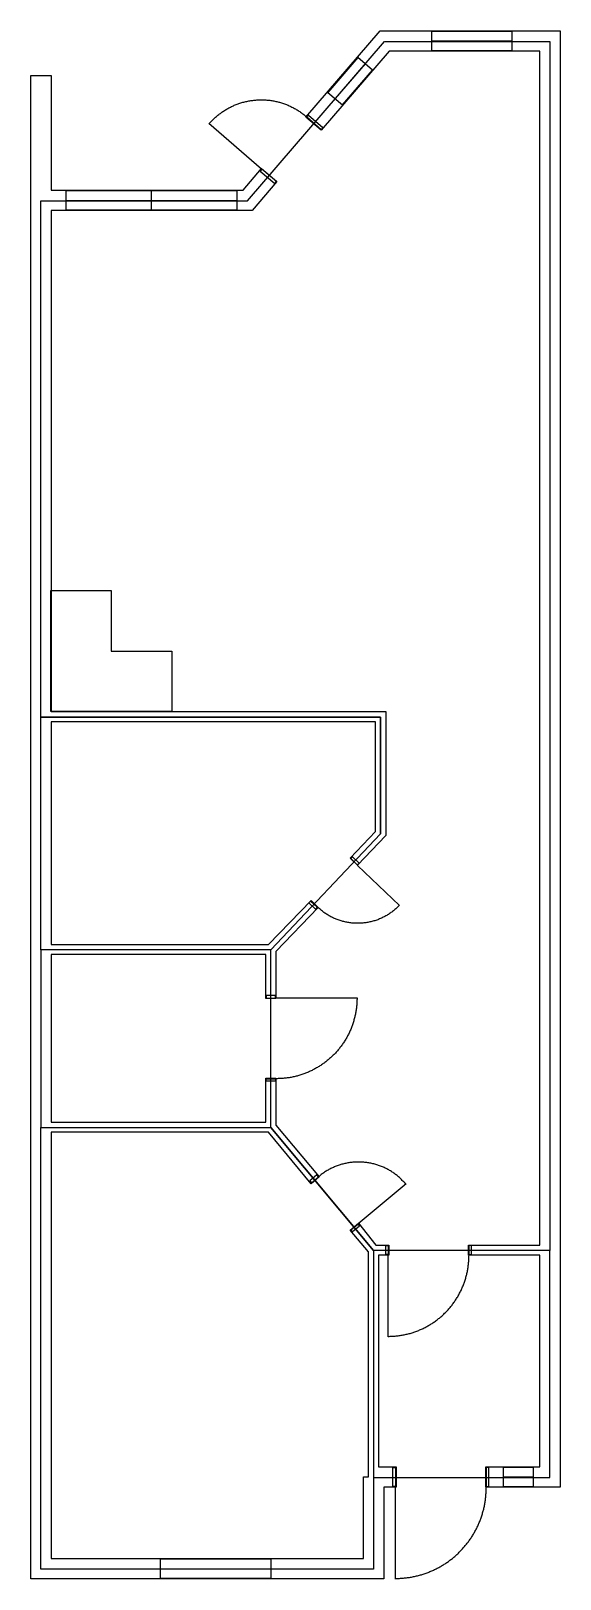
# Model space of a CAD drawing. Extents: x 274 to 518, y -882 to -170.
import ezdxf

# ---------------------------------------------------------------- set-up
doc = ezdxf.new("R2010")
doc.units = 0
for name, color, linetype in [('object', 7, 'Continuous'), ('surface', 7, 'Continuous'), ('wall', 7, 'Continuous'), ('window-door', 7, 'Continuous')]:
    doc.layers.add(name, color=color, linetype=linetype)

# ---------------------------------------------------------------- blocks, each defined once
blk = doc.blocks.new('surface-1')
for points in [[(278.81, -247.85), (373.86, -247.85), (436.92, -174.59), (512.96, -174.59), (512.96, -730.51), (431.82, -730.51), (384.53, -673.94), (384.53, -592.34), (435.06, -539.02), (435.06, -485.24), (278.81, -485.24), (278.81, -247.85)], [(435.06, -539.02), (384.53, -592.34), (278.81, -592.34), (278.81, -485.24), (435.06, -485.24), (435.06, -539.02)], [(278.81, -673.94), (384.53, -673.94), (384.53, -592.34), (278.81, -592.34), (278.81, -673.94)], [(431.82, -730.51), (431.82, -877.02), (278.81, -877.02), (278.81, -673.94), (384.53, -673.94), (431.82, -730.51)], [(431.82, -834.83), (512.96, -834.83), (512.96, -730.51), (431.82, -730.51), (431.82, -834.83)]]:
    blk.add_lwpolyline(points)
blk = doc.blocks.new('Kitchen_bench-1')
blk.add_lwpolyline([(311.19, -454.89), (339.01, -454.89), (339.01, -482.7), (283.37, -482.7), (283.37, -427.07), (311.19, -427.07), (311.19, -454.89)])
blk = doc.blocks.new('wall-1')
for points in [[(517.64, -839.3), (483.43, -839.3), (483.43, -830.02), (508.36, -830.02), (508.36, -732.66), (475.46, -732.66), (475.46, -728.02), (508.36, -728.02), (508.36, -179.06), (439.09, -179.06), (407.71, -215.39), (400.75, -209.37), (434.83, -169.79), (517.64, -169.79), (517.64, -839.3)], [(283.49, -243.04), (371.78, -243.04), (380.35, -233.01), (387.31, -239.04), (376.03, -252.32), (283.49, -252.32), (283.49, -482.75), (437.42, -482.75), (437.42, -539.78), (424.4, -553.39), (421.15, -550.15), (432.79, -537.93), (432.79, -487.39), (283.49, -487.39), (283.49, -589.85), (383.57, -589.85), (403.07, -569.62), (406.32, -572.87), (386.89, -593.1), (386.89, -614.67), (382.25, -614.67), (382.25, -594.49), (283.49, -594.49), (283.49, -671.46), (382.25, -671.46), (382.25, -651.3), (386.89, -651.3), (386.89, -672.93), (406.78, -696.66), (403.07, -699.91), (383.48, -676.09), (283.49, -676.09), (283.49, -872.22), (427.22, -872.22), (427.22, -834.66), (429.54, -834.66), (429.54, -731.18), (421.15, -721.23), (424.86, -717.99), (432.94, -728.02), (438.83, -728.02), (438.83, -732.66), (434.18, -732.66), (434.18, -830.02), (442.17, -830.02), (442.17, -839.3), (436.5, -839.3), (436.5, -881.49), (274.22, -881.49), (274.22, -190.19), (283.49, -190.19), (283.49, -243.04)]]:
    blk.add_lwpolyline(points)
blk = doc.blocks.new('Window-1')
for points in [[(495.56, -170.02), (458.47, -170.02), (458.47, -178.83), (495.56, -178.83), (495.56, -170.02), (495.56, -170.02)], [(495.56, -174.42), (458.47, -174.42)]]:
    blk.add_lwpolyline(points)
blk = doc.blocks.new('window-door-1')
for points in [[(356.27, -212.4), (356.58, -212.05), (356.89, -211.71), (357.2, -211.37), (357.52, -211.03), (357.85, -210.7), (358.18, -210.38), (358.51, -210.05), (358.85, -209.74), (359.19, -209.43), (359.54, -209.12), (359.89, -208.82), (360.25, -208.52), (360.61, -208.23), (360.98, -207.95), (361.35, -207.67), (361.72, -207.39), (362.1, -207.12), (362.48, -206.86), (362.87, -206.6), (363.26, -206.35), (363.65, -206.11), (364.05, -205.87), (364.45, -205.63), (364.85, -205.4), (365.26, -205.18), (365.67, -204.97), (366.08, -204.76), (366.5, -204.55), (366.92, -204.35), (367.34, -204.16), (367.76, -203.98), (368.19, -203.8), (368.62, -203.63), (369.05, -203.46), (369.49, -203.3), (369.93, -203.15), (370.37, -203), (370.81, -202.86), (371.25, -202.72), (371.7, -202.6), (372.15, -202.48), (372.6, -202.36), (373.05, -202.25), (373.5, -202.15), (373.95, -202.06), (374.41, -201.97), (374.86, -201.89), (375.32, -201.82), (375.78, -201.75), (376.24, -201.69), (376.7, -201.63), (377.16, -201.59), (377.62, -201.54), (378.09, -201.51), (378.55, -201.48), (379.01, -201.46), (379.48, -201.45), (379.94, -201.44), (380.4, -201.44), (380.87, -201.45), (381.33, -201.46), (381.79, -201.48), (382.26, -201.51), (382.72, -201.54), (383.18, -201.58), (383.64, -201.63), (384.1, -201.68), (384.56, -201.75), (385.02, -201.81), (385.48, -201.89), (385.93, -201.97), (386.39, -202.06), (386.84, -202.15), (387.3, -202.25), (387.75, -202.36), (388.2, -202.47), (388.64, -202.59), (389.09, -202.72), (389.53, -202.86), (389.98, -203), (390.41, -203.14), (390.85, -203.3), (391.29, -203.46), (391.72, -203.63), (392.15, -203.8), (392.58, -203.98), (393, -204.16), (393.42, -204.36), (393.84, -204.55), (394.26, -204.76), (394.67, -204.97), (395.08, -205.19), (395.49, -205.41), (395.89, -205.64), (396.29, -205.87), (396.69, -206.11), (397.08, -206.36), (397.47, -206.61), (397.86, -206.87), (398.24, -207.13), (398.62, -207.4), (398.99, -207.67), (399.36, -207.95), (399.72, -208.24), (400.09, -208.53), (400.44, -208.83), (400.74, -209.07)], [(356.11, -212.26), (380.33, -233.11)], [(401.87, -208.43), (408.55, -214.18), (407.8, -215.06), (401.12, -209.31), (401.87, -208.43)], [(379.7, -234.19), (386.38, -239.94), (387.14, -239.06), (380.46, -233.31), (379.7, -234.19)], [(425.15, -552.39), (422.12, -549.52), (421.33, -550.36), (424.35, -553.23), (425.15, -552.39)], [(443.82, -571.96), (424.38, -553.54)], [(405.09, -573.55), (402.06, -570.68), (402.86, -569.84), (405.89, -572.71), (405.09, -573.55)], [(443.69, -571.84), (443.37, -572.18), (443.04, -572.5), (442.71, -572.83), (442.37, -573.14), (442.03, -573.45), (441.68, -573.76), (441.32, -574.06), (440.96, -574.35), (440.6, -574.63), (440.23, -574.91), (439.85, -575.19), (439.47, -575.45), (439.09, -575.71), (438.7, -575.97), (438.31, -576.21), (437.91, -576.45), (437.51, -576.68), (437.1, -576.91), (436.69, -577.12), (436.28, -577.33), (435.86, -577.54), (435.44, -577.73), (435.02, -577.92), (434.59, -578.1), (434.16, -578.27), (433.73, -578.44), (433.29, -578.59), (432.85, -578.74), (432.41, -578.89), (431.97, -579.02), (431.52, -579.15), (431.07, -579.27), (430.62, -579.38), (430.17, -579.48), (429.72, -579.57), (429.26, -579.66), (428.8, -579.74), (428.34, -579.81), (427.89, -579.87), (427.43, -579.93), (426.96, -579.98), (426.5, -580.01), (426.04, -580.05), (425.58, -580.07), (425.11, -580.08), (424.65, -580.09), (424.19, -580.09), (423.72, -580.08), (423.26, -580.06), (422.8, -580.03), (422.33, -580), (421.87, -579.96), (421.41, -579.91), (420.95, -579.85), (420.49, -579.78), (420.03, -579.71), (419.58, -579.63), (419.12, -579.54), (418.67, -579.44), (418.22, -579.33), (417.77, -579.22), (417.32, -579.1), (416.88, -578.97), (416.43, -578.83), (415.99, -578.69), (415.56, -578.53), (415.12, -578.37), (414.69, -578.2), (414.26, -578.03), (413.83, -577.85), (413.41, -577.65), (412.99, -577.46), (412.58, -577.25), (412.17, -577.04), (411.76, -576.82), (411.35, -576.59), (410.95, -576.35), (410.56, -576.11), (410.17, -575.86), (409.78, -575.61), (409.4, -575.35), (409.02, -575.08), (408.65, -574.8), (408.28, -574.52), (407.92, -574.23), (407.56, -573.94), (407.2, -573.64), (406.86, -573.33), (406.51, -573.02), (406.33, -572.84)], [(386.65, -613.28), (382.48, -613.28), (382.48, -614.44), (386.65, -614.44), (386.65, -613.28)], [(424.48, -614.44), (386.89, -614.44)], [(424.23, -614.44), (424.23, -614.9), (424.22, -615.36), (424.2, -615.83), (424.18, -616.29), (424.16, -616.75), (424.13, -617.22), (424.09, -617.68), (424.05, -618.14), (424, -618.6), (423.94, -619.06), (423.88, -619.52), (423.82, -619.98), (423.75, -620.44), (423.67, -620.9), (423.59, -621.35), (423.5, -621.81), (423.4, -622.26), (423.3, -622.71), (423.2, -623.16), (423.08, -623.61), (422.97, -624.06), (422.84, -624.51), (422.72, -624.96), (422.58, -625.4), (422.44, -625.84), (422.3, -626.28), (422.15, -626.72), (421.99, -627.16), (421.83, -627.59), (421.66, -628.02), (421.49, -628.45), (421.31, -628.88), (421.13, -629.31), (420.94, -629.73), (420.74, -630.15), (420.55, -630.57), (420.34, -630.99), (420.13, -631.4), (419.92, -631.81), (419.7, -632.22), (419.47, -632.63), (419.24, -633.03), (419.01, -633.43), (418.77, -633.82), (418.52, -634.22), (418.27, -634.61), (418.01, -635), (417.76, -635.38), (417.49, -635.76), (417.22, -636.14), (416.95, -636.51), (416.67, -636.88), (416.39, -637.25), (416.1, -637.61), (415.81, -637.97), (415.51, -638.33), (415.21, -638.68), (414.9, -639.03), (414.59, -639.38), (414.28, -639.72), (413.96, -640.05), (413.64, -640.39), (413.31, -640.72), (412.98, -641.04), (412.65, -641.36), (412.31, -641.68), (411.97, -641.99), (411.62, -642.3), (411.27, -642.61), (410.92, -642.9), (410.56, -643.2), (410.2, -643.49), (409.83, -643.78), (409.46, -644.06), (409.09, -644.34), (408.72, -644.61), (408.34, -644.88), (407.96, -645.14), (407.57, -645.4), (407.18, -645.65), (406.79, -645.9), (406.4, -646.14), (406, -646.38), (405.6, -646.61), (405.2, -646.84), (404.79, -647.07), (404.38, -647.28), (403.97, -647.5), (403.56, -647.71), (403.14, -647.91), (402.72, -648.11), (402.3, -648.3), (401.87, -648.49), (401.45, -648.67), (401.02, -648.84), (400.59, -649.02), (400.15, -649.18), (399.72, -649.34), (399.28, -649.5), (398.84, -649.64), (398.4, -649.79), (397.96, -649.93), (397.51, -650.06), (397.07, -650.18), (396.62, -650.31), (396.17, -650.42), (395.72, -650.53), (395.27, -650.63), (394.82, -650.73), (394.36, -650.83), (393.91, -650.91), (393.45, -650.99), (392.99, -651.07), (392.53, -651.14), (392.07, -651.2), (391.61, -651.26), (391.15, -651.31), (390.69, -651.36), (390.23, -651.4), (389.77, -651.44), (389.31, -651.47), (388.84, -651.49), (388.38, -651.51), (387.92, -651.52), (387.45, -651.53), (387.14, -651.53)], [(386.65, -652.69), (382.48, -652.69), (382.48, -651.53), (386.65, -651.53), (386.65, -652.69)], [(446.62, -699.99), (446.32, -699.63), (446.01, -699.29), (445.7, -698.94), (445.38, -698.6), (445.06, -698.27), (444.73, -697.94), (444.4, -697.62), (444.06, -697.3), (443.72, -696.99), (443.37, -696.69), (443.02, -696.39), (442.66, -696.09), (442.3, -695.8), (441.93, -695.52), (441.56, -695.25), (441.18, -694.98), (440.8, -694.71), (440.41, -694.46), (440.02, -694.2), (439.63, -693.96), (439.23, -693.72), (438.83, -693.49), (438.42, -693.27), (438.01, -693.05), (437.6, -692.84), (437.18, -692.63), (436.76, -692.44), (436.34, -692.25), (435.91, -692.06), (435.49, -691.89), (435.05, -691.72), (434.62, -691.56), (434.18, -691.4), (433.74, -691.25), (433.3, -691.11), (432.86, -690.98), (432.41, -690.85), (431.96, -690.73), (431.51, -690.62), (431.06, -690.52), (430.61, -690.42), (430.15, -690.33), (429.7, -690.25), (429.24, -690.18), (428.78, -690.11), (428.32, -690.05), (427.86, -690), (427.4, -689.95), (426.94, -689.92), (426.47, -689.89), (426.01, -689.87), (425.55, -689.85), (425.08, -689.85), (424.62, -689.85), (424.16, -689.85), (423.69, -689.87), (423.23, -689.89), (422.77, -689.93), (422.3, -689.96), (421.84, -690.01), (421.38, -690.06), (420.92, -690.13), (420.46, -690.19), (420.01, -690.27), (419.55, -690.35), (419.1, -690.45), (418.64, -690.54), (418.19, -690.65), (417.74, -690.76), (417.3, -690.89), (416.85, -691.01), (416.41, -691.15), (415.97, -691.29), (415.53, -691.44), (415.09, -691.6), (414.66, -691.77), (414.23, -691.94), (413.8, -692.12), (413.37, -692.3), (412.95, -692.5), (412.53, -692.7), (412.12, -692.9), (411.71, -693.12), (411.3, -693.34), (410.9, -693.56), (410.5, -693.8), (410.1, -694.04), (409.71, -694.28), (409.32, -694.54), (408.93, -694.8), (408.55, -695.06), (408.18, -695.33), (407.81, -695.61), (407.44, -695.89), (407.08, -696.18), (406.78, -696.43)], [(405.7, -695.79), (402.49, -698.47), (403.24, -699.36), (406.44, -696.68), (405.7, -695.79)], [(446.77, -699.86), (424.77, -718.25)], [(425.36, -719.31), (422.16, -721.98), (421.41, -721.1), (424.61, -718.42), (425.36, -719.31)], [(437.44, -732.43), (437.44, -728.25), (438.6, -728.25), (438.6, -732.43), (437.44, -732.43)], [(438.6, -770.25), (438.6, -732.66)], [(438.6, -770), (439.06, -770), (439.52, -769.99), (439.99, -769.98), (440.45, -769.96), (440.91, -769.93), (441.38, -769.9), (441.84, -769.86), (442.3, -769.82), (442.76, -769.77), (443.22, -769.72), (443.68, -769.66), (444.14, -769.59), (444.6, -769.52), (445.06, -769.44), (445.51, -769.36), (445.97, -769.27), (446.42, -769.17), (446.87, -769.07), (447.33, -768.97), (447.78, -768.86), (448.22, -768.74), (448.67, -768.62), (449.12, -768.49), (449.56, -768.35), (450, -768.21), (450.44, -768.07), (450.88, -767.92), (451.32, -767.76), (451.75, -767.6), (452.18, -767.43), (452.61, -767.26), (453.04, -767.08), (453.47, -766.9), (453.89, -766.71), (454.31, -766.52), (454.73, -766.32), (455.15, -766.11), (455.56, -765.9), (455.97, -765.69), (456.38, -765.47), (456.79, -765.24), (457.19, -765.01), (457.59, -764.78), (457.98, -764.54), (458.38, -764.29), (458.77, -764.04), (459.16, -763.79), (459.54, -763.53), (459.92, -763.26), (460.3, -762.99), (460.67, -762.72), (461.04, -762.44), (461.41, -762.16), (461.77, -761.87), (462.13, -761.58), (462.49, -761.28), (462.84, -760.98), (463.19, -760.68), (463.54, -760.37), (463.88, -760.05), (464.21, -759.73), (464.55, -759.41), (464.88, -759.08), (465.2, -758.75), (465.52, -758.42), (465.84, -758.08), (466.15, -757.74), (466.46, -757.39), (466.77, -757.04), (467.06, -756.69), (467.36, -756.33), (467.65, -755.97), (467.94, -755.6), (468.22, -755.24), (468.5, -754.86), (468.77, -754.49), (469.04, -754.11), (469.3, -753.73), (469.56, -753.34), (469.81, -752.96), (470.06, -752.56), (470.3, -752.17), (470.54, -751.77), (470.77, -751.37), (471, -750.97), (471.23, -750.56), (471.45, -750.15), (471.66, -749.74), (471.87, -749.33), (472.07, -748.91), (472.27, -748.49), (472.46, -748.07), (472.65, -747.64), (472.83, -747.22), (473, -746.79), (473.18, -746.36), (473.34, -745.93), (473.5, -745.49), (473.66, -745.05), (473.8, -744.61), (473.95, -744.17), (474.09, -743.73), (474.22, -743.29), (474.34, -742.84), (474.47, -742.39), (474.58, -741.94), (474.69, -741.49), (474.79, -741.04), (474.89, -740.59), (474.99, -740.13), (475.07, -739.68), (475.15, -739.22), (475.23, -738.76), (475.3, -738.31), (475.36, -737.85), (475.42, -737.39), (475.47, -736.93), (475.52, -736.46), (475.56, -736), (475.6, -735.54), (475.63, -735.08), (475.65, -734.62), (475.67, -734.15), (475.68, -733.69), (475.69, -733.22), (475.69, -732.91)], [(476.85, -732.43), (476.85, -728.25), (475.69, -728.25), (475.69, -732.43), (476.85, -732.43)], [(440.78, -839.07), (440.78, -830.26), (441.94, -830.26), (441.94, -839.07), (440.78, -839.07)], [(484.82, -839.07), (484.82, -830.26), (483.66, -830.26), (483.66, -839.07), (484.82, -839.07)], [(441.94, -881.59), (441.94, -839.3)], [(441.94, -881.31), (442.4, -881.31), (442.86, -881.3), (443.33, -881.29), (443.79, -881.27), (444.25, -881.24), (444.72, -881.22), (445.18, -881.18), (445.64, -881.15), (446.1, -881.1), (446.56, -881.05), (447.02, -881), (447.48, -880.94), (447.94, -880.88), (448.4, -880.81), (448.86, -880.74), (449.32, -880.66), (449.77, -880.57), (450.23, -880.48), (450.68, -880.39), (451.13, -880.29), (451.59, -880.19), (452.04, -880.08), (452.49, -879.96), (452.93, -879.84), (453.38, -879.72), (453.82, -879.59), (454.27, -879.46), (454.71, -879.32), (455.15, -879.17), (455.59, -879.02), (456.03, -878.87), (456.46, -878.71), (456.9, -878.55), (457.33, -878.38), (457.76, -878.2), (458.19, -878.03), (458.61, -877.84), (459.04, -877.65), (459.46, -877.46), (459.88, -877.26), (460.3, -877.06), (460.71, -876.86), (461.12, -876.64), (461.53, -876.43), (461.94, -876.21), (462.35, -875.98), (462.75, -875.75), (463.15, -875.52), (463.55, -875.28), (463.94, -875.04), (464.34, -874.79), (464.73, -874.54), (465.11, -874.29), (465.5, -874.03), (465.88, -873.76), (466.25, -873.49), (466.63, -873.22), (467, -872.94), (467.37, -872.66), (467.74, -872.38), (468.1, -872.09), (468.46, -871.8), (468.81, -871.5), (469.17, -871.2), (469.52, -870.89), (469.86, -870.58), (470.21, -870.27), (470.55, -869.96), (470.88, -869.64), (471.21, -869.31), (471.54, -868.99), (471.87, -868.66), (472.19, -868.32), (472.51, -867.98), (472.82, -867.64), (473.13, -867.3), (473.44, -866.95), (473.74, -866.6), (474.04, -866.24), (474.33, -865.88), (474.62, -865.52), (474.91, -865.16), (475.19, -864.79), (475.47, -864.42), (475.74, -864.05), (476.01, -863.67), (476.28, -863.29), (476.54, -862.91), (476.8, -862.52), (477.05, -862.13), (477.3, -861.74), (477.54, -861.35), (477.78, -860.95), (478.02, -860.55), (478.25, -860.15), (478.48, -859.74), (478.7, -859.34), (478.92, -858.93), (479.13, -858.52), (479.34, -858.1), (479.54, -857.69), (479.74, -857.27), (479.94, -856.85), (480.12, -856.42), (480.31, -856), (480.49, -855.57), (480.67, -855.14), (480.84, -854.71), (481, -854.28), (481.16, -853.84), (481.32, -853.41), (481.47, -852.97), (481.62, -852.53), (481.76, -852.09), (481.89, -851.64), (482.02, -851.2), (482.15, -850.75), (482.27, -850.3), (482.39, -849.86), (482.5, -849.41), (482.61, -848.95), (482.71, -848.5), (482.8, -848.05), (482.89, -847.59), (482.98, -847.14), (483.06, -846.68), (483.14, -846.22), (483.21, -845.77), (483.27, -845.31), (483.33, -844.85), (483.39, -844.39), (483.44, -843.93), (483.49, -843.46), (483.53, -843), (483.56, -842.54), (483.59, -842.08), (483.62, -841.61), (483.63, -841.15), (483.65, -840.69), (483.66, -840.22), (483.66, -839.76), (483.66, -839.58)]]:
    blk.add_lwpolyline(points)
blk = doc.blocks.new('Window-2')
for points in [[(424.6, -182.03), (410.83, -198.03), (417.5, -203.78), (431.28, -187.78), (424.6, -182.03), (424.6, -182.03)], [(427.94, -184.9), (414.16, -200.91)]]:
    blk.add_lwpolyline(points)
blk = doc.blocks.new('Double_Window-1')
for points in [[(290.29, -252.09), (369.11, -252.09), (369.11, -243.28), (290.29, -243.28), (290.29, -252.09), (290.29, -252.09)], [(290.29, -247.68), (369.11, -247.68)], [(329.7, -252.09), (329.7, -243.28)]]:
    blk.add_lwpolyline(points)
blk = doc.blocks.new('Window-3')
for points in [[(491.51, -839.07), (505.42, -839.07), (505.42, -830.26), (491.51, -830.26), (491.51, -839.07), (491.51, -839.07)], [(491.51, -834.66), (505.42, -834.66)]]:
    blk.add_lwpolyline(points)
blk = doc.blocks.new('Window-4')
for points in [[(333.74, -881.26), (384.74, -881.26), (384.74, -872.45), (333.74, -872.45), (333.74, -881.26), (333.74, -881.26)], [(333.74, -876.85), (384.74, -876.85)]]:
    blk.add_lwpolyline(points)

msp = doc.modelspace()

# ---------------------------------------------------------------- block references
at = {"layer": 'object'}
msp.add_blockref('Kitchen_bench-1', (0, 0), dxfattribs=at)
at = {"layer": 'surface'}
msp.add_blockref('surface-1', (0, 0), dxfattribs=at)
at = {"layer": 'wall'}
msp.add_blockref('wall-1', (0, 0), dxfattribs=at)
at = {"layer": 'window-door'}
for name in ['Window-1', 'Window-2', 'window-door-1', 'Double_Window-1', 'Window-3', 'Window-4']:
    msp.add_blockref(name, (0, 0), dxfattribs=at)

doc.saveas('drawing.dxf')
